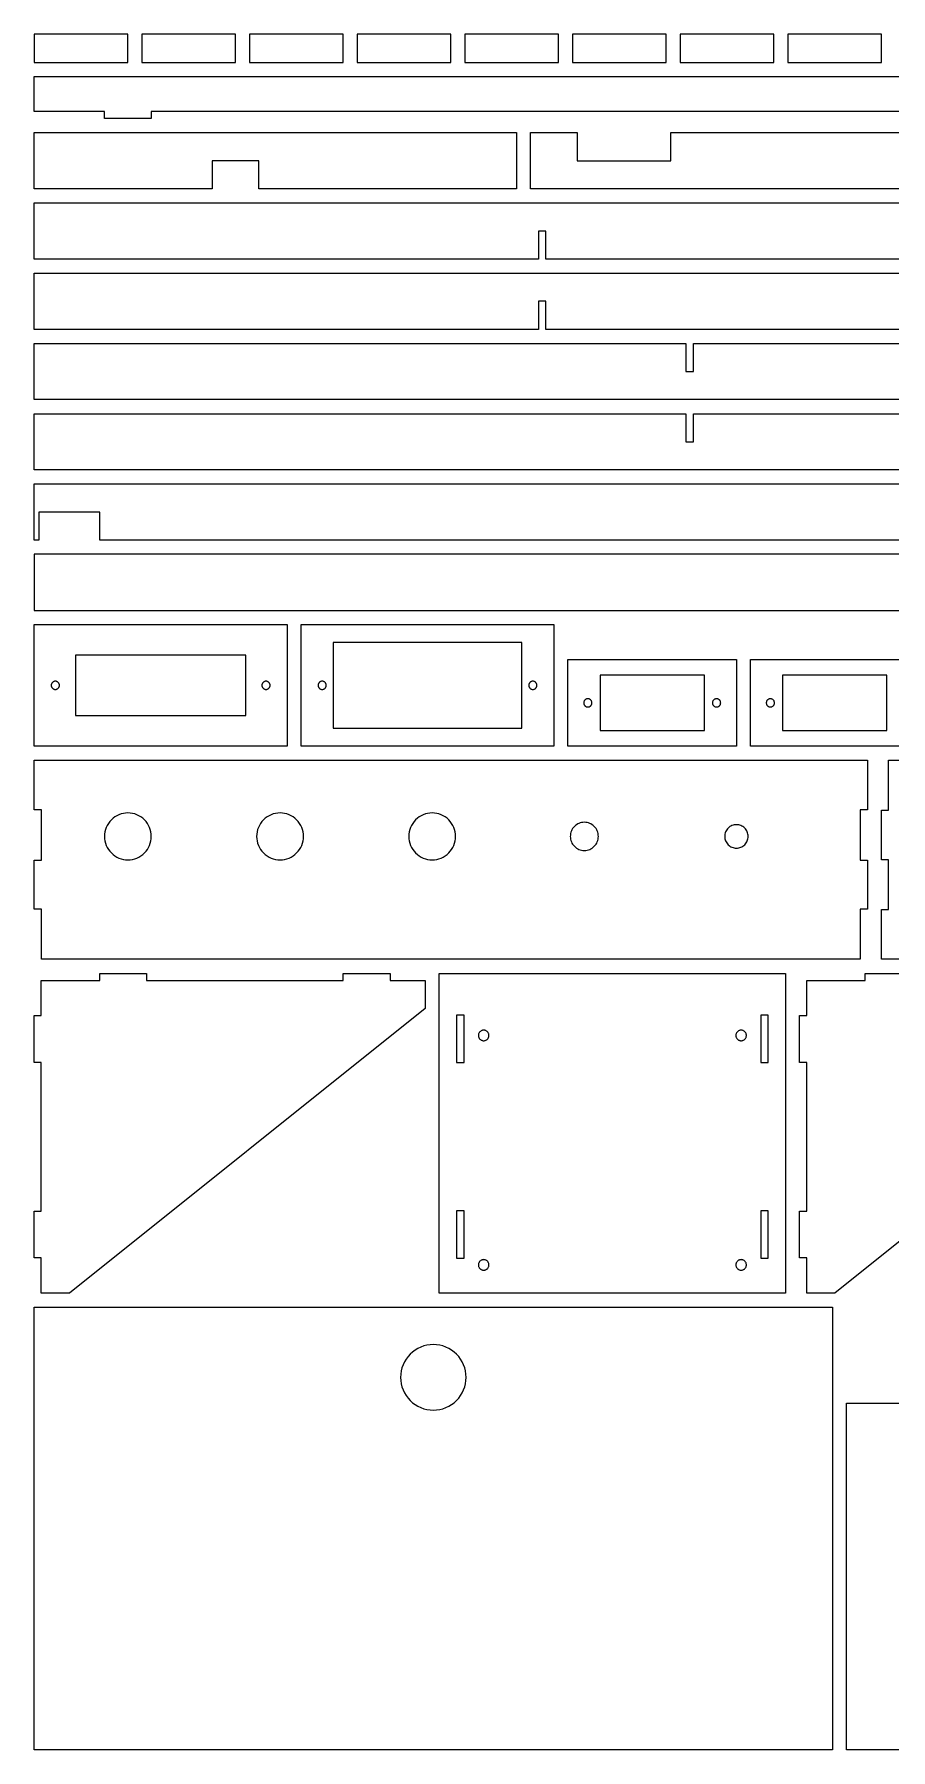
# Model space of a CAD drawing. Header units: millimetres. Extents: x 10 to 890, y 10 to 742.
# Drawn here: x 10 to 376, y 10 to 742 of the extents above; entities that cross this region are included whole.
import ezdxf

# ---------------------------------------------------------------- set-up
doc = ezdxf.new("R2010")
doc.units = ezdxf.units.MM

msp = doc.modelspace()

# ---------------------------------------------------------------- linework, layer by layer
at = {"color": 1}
for points in [[(50, 730.5), (50, 742.5), (10, 742.5), (10, 730.5), (50, 730.5)], [(96, 730.5), (96, 742.5), (56, 742.5), (56, 730.5), (96, 730.5)], [(142, 730.5), (142, 742.5), (102, 742.5), (102, 730.5), (142, 730.5)], [(188, 730.5), (188, 742.5), (148, 742.5), (148, 730.5), (188, 730.5)], [(234, 730.5), (234, 742.5), (194, 742.5), (194, 730.5), (234, 730.5)], [(280, 730.5), (280, 742.5), (240, 742.5), (240, 730.5), (280, 730.5)], [(326, 730.5), (326, 742.5), (286, 742.5), (286, 730.5), (326, 730.5)], [(372, 730.5), (372, 742.5), (332, 742.5), (332, 730.5), (372, 730.5)], [(630, 706.5), (610, 706.5), (610, 709.5), (60, 709.5), (60, 706.5), (40, 706.5), (40, 709.5), (10, 709.5), (10, 724.5), (660, 724.5), (660, 709.5), (630, 709.5), (630, 706.5)], [(10, 676.5), (10, 700.5), (216, 700.5), (216, 676.5), (106, 676.5), (106, 688.5), (86, 688.5), (86, 676.5), (10, 676.5)], [(428, 700.5), (428, 676.5), (222, 676.5), (222, 700.5), (242, 700.5), (242, 688.5), (282, 688.5), (282, 700.5), (428, 700.5)], [(880, 670.5), (880, 658.5), (863, 658.5), (863, 646.5), (458.6, 646.5), (458.6, 658.5), (455.4, 658.5), (455.4, 646.5), (228.6, 646.5), (228.6, 658.5), (225.4, 658.5), (225.4, 646.5), (10, 646.5), (10, 670.5), (880, 670.5)], [(880, 640.5), (880, 628.5), (863, 628.5), (863, 616.5), (458.6, 616.5), (458.6, 628.5), (455.4, 628.5), (455.4, 616.5), (228.6, 616.5), (228.6, 628.5), (225.4, 628.5), (225.4, 616.5), (10, 616.5), (10, 640.5), (880, 640.5)], [(840, 586.5), (10, 586.5), (10, 610.5), (288.4, 610.5), (288.4, 598.5), (291.6, 598.5), (291.6, 610.5), (588.4, 610.5), (588.4, 598.5), (591.6, 598.5), (591.6, 610.5), (840, 610.5), (840, 586.5)], [(840, 556.5), (10, 556.5), (10, 580.5), (288.4, 580.5), (288.4, 568.5), (291.6, 568.5), (291.6, 580.5), (588.4, 580.5), (588.4, 568.5), (591.6, 568.5), (591.6, 580.5), (840, 580.5), (840, 556.5)], [(10, 526.5), (10, 550.5), (840, 550.5), (840, 526.5), (38, 526.5), (38, 538.5), (12, 538.5), (12, 526.5), (10, 526.5)], [(840, 496.5), (840, 520.5), (10, 520.5), (10, 496.5), (840, 496.5)], [(118, 490.5), (118, 438.5), (10, 438.5), (10, 490.5), (118, 490.5)], [(232, 490.5), (232, 438.5), (124, 438.5), (124, 490.5), (232, 490.5)], [(27.6, 451.6), (100.4, 451.6), (100.4, 477.4), (27.6, 477.4), (27.6, 451.6)], [(137.7, 446.2), (218.3, 446.2), (218.3, 482.8), (137.7, 482.8), (137.7, 446.2)], [(310, 475.5), (310, 438.5), (238, 438.5), (238, 475.5), (310, 475.5)], [(251.7, 445.2), (296.3, 445.2), (296.3, 468.8), (251.7, 468.8), (251.7, 445.2)], [(388, 475.5), (388, 438.5), (316, 438.5), (316, 475.5), (388, 475.5)], [(329.7, 445.2), (374.3, 445.2), (374.3, 468.8), (329.7, 468.8), (329.7, 445.2)], [(20.72, 464.84), (20.67, 465.01), (20.62, 465.17), (20.54, 465.32), (20.46, 465.47), (20.35, 465.61), (20.24, 465.74), (20.11, 465.85), (19.97, 465.96), (19.82, 466.04), (19.67, 466.12), (19.51, 466.17), (19.34, 466.22), (19.17, 466.24), (19, 466.25), (18.83, 466.24), (18.66, 466.22), (18.49, 466.17), (18.33, 466.12), (18.18, 466.04), (18.03, 465.96), (17.89, 465.85), (17.76, 465.74), (17.65, 465.61), (17.54, 465.47), (17.46, 465.32), (17.38, 465.17), (17.33, 465.01), (17.28, 464.84), (17.26, 464.67), (17.25, 464.5), (17.26, 464.33), (17.28, 464.16), (17.33, 463.99), (17.38, 463.83), (17.46, 463.68), (17.54, 463.53), (17.65, 463.39), (17.76, 463.26), (17.89, 463.15), (18.03, 463.04), (18.18, 462.96), (18.33, 462.88), (18.49, 462.83), (18.66, 462.78), (18.83, 462.76), (19, 462.75), (19.17, 462.76), (19.34, 462.78), (19.51, 462.83), (19.67, 462.88), (19.82, 462.96), (19.97, 463.04), (20.11, 463.15), (20.24, 463.26), (20.35, 463.39), (20.46, 463.53), (20.54, 463.68), (20.62, 463.83), (20.67, 463.99), (20.72, 464.16), (20.74, 464.33), (20.75, 464.5), (20.74, 464.67), (20.72, 464.84)], [(110.74, 464.67), (110.72, 464.84), (110.67, 465.01), (110.62, 465.17), (110.54, 465.32), (110.46, 465.47), (110.35, 465.61), (110.24, 465.74), (110.11, 465.85), (109.97, 465.96), (109.82, 466.04), (109.67, 466.12), (109.51, 466.17), (109.34, 466.22), (109.17, 466.24), (109, 466.25), (108.83, 466.24), (108.66, 466.22), (108.49, 466.17), (108.33, 466.12), (108.18, 466.04), (108.03, 465.96), (107.89, 465.85), (107.76, 465.74), (107.65, 465.61), (107.54, 465.47), (107.46, 465.32), (107.38, 465.17), (107.33, 465.01), (107.28, 464.84), (107.26, 464.67), (107.25, 464.5), (107.26, 464.33), (107.28, 464.16), (107.33, 463.99), (107.38, 463.83), (107.46, 463.68), (107.54, 463.53), (107.65, 463.39), (107.76, 463.26), (107.89, 463.15), (108.03, 463.04), (108.18, 462.96), (108.33, 462.88), (108.49, 462.83), (108.66, 462.78), (108.83, 462.76), (109, 462.75), (109.17, 462.76), (109.34, 462.78), (109.51, 462.83), (109.67, 462.88), (109.82, 462.96), (109.97, 463.04), (110.11, 463.15), (110.24, 463.26), (110.35, 463.39), (110.46, 463.53), (110.54, 463.68), (110.62, 463.83), (110.67, 463.99), (110.72, 464.16), (110.74, 464.33), (110.75, 464.5), (110.74, 464.67)], [(134.72, 464.84), (134.67, 465.01), (134.62, 465.17), (134.54, 465.32), (134.46, 465.47), (134.35, 465.61), (134.24, 465.74), (134.11, 465.85), (133.97, 465.96), (133.82, 466.04), (133.67, 466.12), (133.51, 466.17), (133.34, 466.22), (133.17, 466.24), (133, 466.25), (132.83, 466.24), (132.66, 466.22), (132.49, 466.17), (132.33, 466.12), (132.18, 466.04), (132.03, 465.96), (131.89, 465.85), (131.76, 465.74), (131.65, 465.61), (131.54, 465.47), (131.46, 465.32), (131.38, 465.17), (131.33, 465.01), (131.28, 464.84), (131.26, 464.67), (131.25, 464.5), (131.26, 464.33), (131.28, 464.16), (131.33, 463.99), (131.38, 463.83), (131.46, 463.68), (131.54, 463.53), (131.65, 463.39), (131.76, 463.26), (131.89, 463.15), (132.03, 463.04), (132.18, 462.96), (132.33, 462.88), (132.49, 462.83), (132.66, 462.78), (132.83, 462.76), (133, 462.75), (133.17, 462.76), (133.34, 462.78), (133.51, 462.83), (133.67, 462.88), (133.82, 462.96), (133.97, 463.04), (134.11, 463.15), (134.24, 463.26), (134.35, 463.39), (134.46, 463.53), (134.54, 463.68), (134.62, 463.83), (134.67, 463.99), (134.72, 464.16), (134.74, 464.33), (134.75, 464.5), (134.74, 464.67), (134.72, 464.84)], [(224.74, 464.67), (224.72, 464.84), (224.67, 465.01), (224.62, 465.17), (224.54, 465.32), (224.46, 465.47), (224.35, 465.61), (224.24, 465.74), (224.11, 465.85), (223.97, 465.96), (223.82, 466.04), (223.67, 466.12), (223.51, 466.17), (223.34, 466.22), (223.17, 466.24), (223, 466.25), (222.83, 466.24), (222.66, 466.22), (222.49, 466.17), (222.33, 466.12), (222.18, 466.04), (222.03, 465.96), (221.89, 465.85), (221.76, 465.74), (221.65, 465.61), (221.54, 465.47), (221.46, 465.32), (221.38, 465.17), (221.33, 465.01), (221.28, 464.84), (221.26, 464.67), (221.25, 464.5), (221.26, 464.33), (221.28, 464.16), (221.33, 463.99), (221.38, 463.83), (221.46, 463.68), (221.54, 463.53), (221.65, 463.39), (221.76, 463.26), (221.89, 463.15), (222.03, 463.04), (222.18, 462.96), (222.33, 462.88), (222.49, 462.83), (222.66, 462.78), (222.83, 462.76), (223, 462.75), (223.17, 462.76), (223.34, 462.78), (223.51, 462.83), (223.67, 462.88), (223.82, 462.96), (223.97, 463.04), (224.11, 463.15), (224.24, 463.26), (224.35, 463.39), (224.46, 463.53), (224.54, 463.68), (224.62, 463.83), (224.67, 463.99), (224.72, 464.16), (224.74, 464.33), (224.75, 464.5), (224.74, 464.67)], [(248.22, 457.34), (248.17, 457.51), (248.12, 457.67), (248.04, 457.82), (247.96, 457.97), (247.85, 458.11), (247.74, 458.24), (247.61, 458.35), (247.47, 458.46), (247.32, 458.54), (247.17, 458.62), (247.01, 458.67), (246.84, 458.72), (246.67, 458.74), (246.5, 458.75), (246.33, 458.74), (246.16, 458.72), (245.99, 458.67), (245.83, 458.62), (245.68, 458.54), (245.53, 458.46), (245.39, 458.35), (245.26, 458.24), (245.15, 458.11), (245.04, 457.97), (244.96, 457.82), (244.88, 457.67), (244.83, 457.51), (244.78, 457.34), (244.76, 457.17), (244.75, 457), (244.76, 456.83), (244.78, 456.66), (244.83, 456.49), (244.88, 456.33), (244.96, 456.18), (245.04, 456.03), (245.15, 455.89), (245.26, 455.76), (245.39, 455.65), (245.53, 455.54), (245.68, 455.46), (245.83, 455.38), (245.99, 455.33), (246.16, 455.28), (246.33, 455.26), (246.5, 455.25), (246.67, 455.26), (246.84, 455.28), (247.01, 455.33), (247.17, 455.38), (247.32, 455.46), (247.47, 455.54), (247.61, 455.65), (247.74, 455.76), (247.85, 455.89), (247.96, 456.03), (248.04, 456.18), (248.12, 456.33), (248.17, 456.49), (248.22, 456.66), (248.24, 456.83), (248.25, 457), (248.24, 457.17), (248.22, 457.34)], [(303.24, 457.17), (303.22, 457.34), (303.17, 457.51), (303.12, 457.67), (303.04, 457.82), (302.96, 457.97), (302.85, 458.11), (302.74, 458.24), (302.61, 458.35), (302.47, 458.46), (302.32, 458.54), (302.17, 458.62), (302.01, 458.67), (301.84, 458.72), (301.67, 458.74), (301.5, 458.75), (301.33, 458.74), (301.16, 458.72), (300.99, 458.67), (300.83, 458.62), (300.68, 458.54), (300.53, 458.46), (300.39, 458.35), (300.26, 458.24), (300.15, 458.11), (300.04, 457.97), (299.96, 457.82), (299.88, 457.67), (299.83, 457.51), (299.78, 457.34), (299.76, 457.17), (299.75, 457), (299.76, 456.83), (299.78, 456.66), (299.83, 456.49), (299.88, 456.33), (299.96, 456.18), (300.04, 456.03), (300.15, 455.89), (300.26, 455.76), (300.39, 455.65), (300.53, 455.54), (300.68, 455.46), (300.83, 455.38), (300.99, 455.33), (301.16, 455.28), (301.33, 455.26), (301.5, 455.25), (301.67, 455.26), (301.84, 455.28), (302.01, 455.33), (302.17, 455.38), (302.32, 455.46), (302.47, 455.54), (302.61, 455.65), (302.74, 455.76), (302.85, 455.89), (302.96, 456.03), (303.04, 456.18), (303.12, 456.33), (303.17, 456.49), (303.22, 456.66), (303.24, 456.83), (303.25, 457), (303.24, 457.17)], [(326.22, 457.34), (326.17, 457.51), (326.12, 457.67), (326.04, 457.82), (325.96, 457.97), (325.85, 458.11), (325.74, 458.24), (325.61, 458.35), (325.47, 458.46), (325.32, 458.54), (325.17, 458.62), (325.01, 458.67), (324.84, 458.72), (324.67, 458.74), (324.5, 458.75), (324.33, 458.74), (324.16, 458.72), (323.99, 458.67), (323.83, 458.62), (323.68, 458.54), (323.53, 458.46), (323.39, 458.35), (323.26, 458.24), (323.15, 458.11), (323.04, 457.97), (322.96, 457.82), (322.88, 457.67), (322.83, 457.51), (322.78, 457.34), (322.76, 457.17), (322.75, 457), (322.76, 456.83), (322.78, 456.66), (322.83, 456.49), (322.88, 456.33), (322.96, 456.18), (323.04, 456.03), (323.15, 455.89), (323.26, 455.76), (323.39, 455.65), (323.53, 455.54), (323.68, 455.46), (323.83, 455.38), (323.99, 455.33), (324.16, 455.28), (324.33, 455.26), (324.5, 455.25), (324.67, 455.26), (324.84, 455.28), (325.01, 455.33), (325.17, 455.38), (325.32, 455.46), (325.47, 455.54), (325.61, 455.65), (325.74, 455.76), (325.85, 455.89), (325.96, 456.03), (326.04, 456.18), (326.12, 456.33), (326.17, 456.49), (326.22, 456.66), (326.24, 456.83), (326.25, 457), (326.24, 457.17), (326.22, 457.34)], [(366, 368.85), (362.9, 368.85), (362.9, 347.5), (13.1, 347.5), (13.1, 368.85), (10, 368.85), (10, 389.9), (13.1, 389.9), (13.1, 411.35), (10, 411.35), (10, 432.5), (366, 432.5), (366, 411.35), (362.9, 411.35), (362.9, 389.9), (366, 389.9), (366, 368.85)], [(618, 368.75), (618, 347.5), (615, 347.5), (375, 347.5), (372, 347.5), (372, 368.75), (375, 368.75), (375, 390), (372, 390), (372, 411.25), (375, 411.25), (375, 432.5), (615, 432.5), (615, 411.25), (618, 411.25), (618, 390), (615, 390), (615, 368.75), (618, 368.75)], [(58.82, 404.71), (58.31, 405.56), (57.73, 406.34), (57.07, 407.07), (56.34, 407.73), (55.56, 408.31), (54.71, 408.82), (53.83, 409.24), (52.9, 409.57), (51.95, 409.81), (50.98, 409.95), (50, 410), (49.02, 409.95), (48.05, 409.81), (47.1, 409.57), (46.17, 409.24), (45.29, 408.82), (44.44, 408.31), (43.66, 407.73), (42.93, 407.07), (42.27, 406.34), (41.69, 405.56), (41.18, 404.71), (40.76, 403.83), (40.43, 402.9), (40.19, 401.95), (40.05, 400.98), (40, 400), (40.05, 399.02), (40.19, 398.05), (40.43, 397.1), (40.76, 396.17), (41.18, 395.29), (41.69, 394.44), (42.27, 393.66), (42.93, 392.93), (43.66, 392.27), (44.44, 391.69), (45.29, 391.18), (46.17, 390.76), (47.1, 390.43), (48.05, 390.19), (49.02, 390.05), (50, 390), (50.98, 390.05), (51.95, 390.19), (52.9, 390.43), (53.83, 390.76), (54.71, 391.18), (55.56, 391.69), (56.34, 392.27), (57.07, 392.93), (57.73, 393.66), (58.31, 394.44), (58.82, 395.29), (59.24, 396.17), (59.57, 397.1), (59.81, 398.05), (59.95, 399.02), (60, 400), (59.95, 400.98), (59.81, 401.95), (59.57, 402.9), (59.24, 403.83), (58.82, 404.71)], [(124.24, 403.83), (123.82, 404.71), (123.31, 405.56), (122.73, 406.34), (122.07, 407.07), (121.34, 407.73), (120.56, 408.31), (119.71, 408.82), (118.83, 409.24), (117.9, 409.57), (116.95, 409.81), (115.98, 409.95), (115, 410), (114.02, 409.95), (113.05, 409.81), (112.1, 409.57), (111.17, 409.24), (110.29, 408.82), (109.44, 408.31), (108.66, 407.73), (107.93, 407.07), (107.27, 406.34), (106.69, 405.56), (106.18, 404.71), (105.76, 403.83), (105.43, 402.9), (105.19, 401.95), (105.05, 400.98), (105, 400), (105.05, 399.02), (105.19, 398.05), (105.43, 397.1), (105.76, 396.17), (106.18, 395.29), (106.69, 394.44), (107.27, 393.66), (107.93, 392.93), (108.66, 392.27), (109.44, 391.69), (110.29, 391.18), (111.17, 390.76), (112.1, 390.43), (113.05, 390.19), (114.02, 390.05), (115, 390), (115.98, 390.05), (116.95, 390.19), (117.9, 390.43), (118.83, 390.76), (119.71, 391.18), (120.56, 391.69), (121.34, 392.27), (122.07, 392.93), (122.73, 393.66), (123.31, 394.44), (123.82, 395.29), (124.24, 396.17), (124.57, 397.1), (124.81, 398.05), (124.95, 399.02), (125, 400), (124.95, 400.98), (124.81, 401.95), (124.57, 402.9), (124.24, 403.83)], [(189.57, 402.9), (189.24, 403.83), (188.82, 404.71), (188.31, 405.56), (187.73, 406.34), (187.07, 407.07), (186.34, 407.73), (185.56, 408.31), (184.71, 408.82), (183.83, 409.24), (182.9, 409.57), (181.95, 409.81), (180.98, 409.95), (180, 410), (179.02, 409.95), (178.05, 409.81), (177.1, 409.57), (176.17, 409.24), (175.29, 408.82), (174.44, 408.31), (173.66, 407.73), (172.93, 407.07), (172.27, 406.34), (171.69, 405.56), (171.18, 404.71), (170.76, 403.83), (170.43, 402.9), (170.19, 401.95), (170.05, 400.98), (170, 400), (170.05, 399.02), (170.19, 398.05), (170.43, 397.1), (170.76, 396.17), (171.18, 395.29), (171.69, 394.44), (172.27, 393.66), (172.93, 392.93), (173.66, 392.27), (174.44, 391.69), (175.29, 391.18), (176.17, 390.76), (177.1, 390.43), (178.05, 390.19), (179.02, 390.05), (180, 390), (180.98, 390.05), (181.95, 390.19), (182.9, 390.43), (183.83, 390.76), (184.71, 391.18), (185.56, 391.69), (186.34, 392.27), (187.07, 392.93), (187.73, 393.66), (188.31, 394.44), (188.82, 395.29), (189.24, 396.17), (189.57, 397.1), (189.81, 398.05), (189.95, 399.02), (190, 400), (189.95, 400.98), (189.81, 401.95), (189.57, 402.9)], [(250.88, 401.17), (250.74, 401.74), (250.54, 402.3), (250.29, 402.83), (249.99, 403.33), (249.64, 403.81), (249.24, 404.24), (248.81, 404.64), (248.33, 404.99), (247.83, 405.29), (247.3, 405.54), (246.74, 405.74), (246.17, 405.88), (245.59, 405.97), (245, 406), (244.41, 405.97), (243.83, 405.88), (243.26, 405.74), (242.7, 405.54), (242.17, 405.29), (241.67, 404.99), (241.19, 404.64), (240.76, 404.24), (240.36, 403.81), (240.01, 403.33), (239.71, 402.83), (239.46, 402.3), (239.26, 401.74), (239.12, 401.17), (239.03, 400.59), (239, 400), (239.03, 399.41), (239.12, 398.83), (239.26, 398.26), (239.46, 397.7), (239.71, 397.17), (240.01, 396.67), (240.36, 396.19), (240.76, 395.76), (241.19, 395.36), (241.67, 395.01), (242.17, 394.71), (242.7, 394.46), (243.26, 394.26), (243.83, 394.12), (244.41, 394.03), (245, 394), (245.59, 394.03), (246.17, 394.12), (246.74, 394.26), (247.3, 394.46), (247.83, 394.71), (248.33, 395.01), (248.81, 395.36), (249.24, 395.76), (249.64, 396.19), (249.99, 396.67), (250.29, 397.17), (250.54, 397.7), (250.74, 398.26), (250.88, 398.83), (250.97, 399.41), (251, 400), (250.97, 400.59), (250.88, 401.17)], [(314.98, 400.49), (314.9, 400.98), (314.78, 401.45), (314.62, 401.91), (314.41, 402.36), (314.16, 402.78), (313.87, 403.17), (313.54, 403.54), (313.17, 403.87), (312.78, 404.16), (312.36, 404.41), (311.91, 404.62), (311.45, 404.78), (310.98, 404.9), (310.49, 404.98), (310, 405), (309.51, 404.98), (309.02, 404.9), (308.55, 404.78), (308.09, 404.62), (307.64, 404.41), (307.22, 404.16), (306.83, 403.87), (306.46, 403.54), (306.13, 403.17), (305.84, 402.78), (305.59, 402.36), (305.38, 401.91), (305.22, 401.45), (305.1, 400.98), (305.02, 400.49), (305, 400), (305.02, 399.51), (305.1, 399.02), (305.22, 398.55), (305.38, 398.09), (305.59, 397.64), (305.84, 397.22), (306.13, 396.83), (306.46, 396.46), (306.83, 396.13), (307.22, 395.84), (307.64, 395.59), (308.09, 395.38), (308.55, 395.22), (309.02, 395.1), (309.51, 395.02), (310, 395), (310.49, 395.02), (310.98, 395.1), (311.45, 395.22), (311.91, 395.38), (312.36, 395.59), (312.78, 395.84), (313.17, 396.13), (313.54, 396.46), (313.87, 396.83), (314.16, 397.22), (314.41, 397.64), (314.62, 398.09), (314.78, 398.55), (314.9, 399.02), (314.98, 399.51), (315, 400), (314.98, 400.49)], [(13, 303.5), (10, 303.5), (10, 323.5), (13, 323.5), (13, 338.5), (38, 338.5), (38, 341.5), (58, 341.5), (58, 338.5), (142, 338.5), (142, 341.5), (162, 341.5), (162, 338.5), (177, 338.5), (177, 326.5), (25, 205), (13, 205), (13, 220), (10, 220), (10, 240), (13, 240), (13, 303.5)], [(331, 205), (183, 205), (183, 341.5), (331, 341.5), (331, 205)], [(340, 303.5), (337, 303.5), (337, 323.5), (340, 323.5), (340, 338.5), (365, 338.5), (365, 341.5), (385, 341.5), (385, 338.5), (469, 338.5), (469, 341.5), (489, 341.5), (489, 338.5), (504, 338.5), (504, 326.5), (352, 205), (340, 205), (340, 220), (337, 220), (337, 240), (340, 240), (340, 303.5)], [(190.4, 303.4), (193.6, 303.4), (193.6, 323.6), (190.4, 323.6), (190.4, 303.4)], [(323.6, 323.6), (320.4, 323.6), (320.4, 303.4), (323.6, 303.4), (323.6, 323.6)], [(203.74, 316.43), (203.59, 316.59), (203.43, 316.74), (203.25, 316.87), (203.06, 316.98), (202.86, 317.08), (202.65, 317.15), (202.44, 317.21), (202.22, 317.24), (202, 317.25), (201.78, 317.24), (201.56, 317.21), (201.35, 317.15), (201.14, 317.08), (200.94, 316.98), (200.75, 316.87), (200.57, 316.74), (200.41, 316.59), (200.26, 316.43), (200.13, 316.25), (200.02, 316.06), (199.92, 315.86), (199.85, 315.65), (199.79, 315.44), (199.76, 315.22), (199.75, 315), (199.76, 314.78), (199.79, 314.56), (199.85, 314.35), (199.92, 314.14), (200.02, 313.94), (200.13, 313.75), (200.26, 313.57), (200.41, 313.41), (200.57, 313.26), (200.75, 313.13), (200.94, 313.02), (201.14, 312.92), (201.35, 312.85), (201.56, 312.79), (201.78, 312.76), (202, 312.75), (202.22, 312.76), (202.44, 312.79), (202.65, 312.85), (202.86, 312.92), (203.06, 313.02), (203.25, 313.13), (203.43, 313.26), (203.59, 313.41), (203.74, 313.57), (203.87, 313.75), (203.98, 313.94), (204.08, 314.14), (204.15, 314.35), (204.21, 314.56), (204.24, 314.78), (204.25, 315), (204.24, 315.22), (204.21, 315.44), (204.15, 315.65), (204.08, 315.86), (203.98, 316.06), (203.87, 316.25), (203.74, 316.43)], [(313.98, 316.06), (313.87, 316.25), (313.74, 316.43), (313.59, 316.59), (313.43, 316.74), (313.25, 316.87), (313.06, 316.98), (312.86, 317.08), (312.65, 317.15), (312.44, 317.21), (312.22, 317.24), (312, 317.25), (311.78, 317.24), (311.56, 317.21), (311.35, 317.15), (311.14, 317.08), (310.94, 316.98), (310.75, 316.87), (310.57, 316.74), (310.41, 316.59), (310.26, 316.43), (310.13, 316.25), (310.02, 316.06), (309.92, 315.86), (309.85, 315.65), (309.79, 315.44), (309.76, 315.22), (309.75, 315), (309.76, 314.78), (309.79, 314.56), (309.85, 314.35), (309.92, 314.14), (310.02, 313.94), (310.13, 313.75), (310.26, 313.57), (310.41, 313.41), (310.57, 313.26), (310.75, 313.13), (310.94, 313.02), (311.14, 312.92), (311.35, 312.85), (311.56, 312.79), (311.78, 312.76), (312, 312.75), (312.22, 312.76), (312.44, 312.79), (312.65, 312.85), (312.86, 312.92), (313.06, 313.02), (313.25, 313.13), (313.43, 313.26), (313.59, 313.41), (313.74, 313.57), (313.87, 313.75), (313.98, 313.94), (314.08, 314.14), (314.15, 314.35), (314.21, 314.56), (314.24, 314.78), (314.25, 315), (314.24, 315.22), (314.21, 315.44), (314.15, 315.65), (314.08, 315.86), (313.98, 316.06)], [(193.6, 219.9), (193.6, 240.1), (190.4, 240.1), (190.4, 219.9), (193.6, 219.9)], [(320.4, 240.1), (320.4, 219.9), (323.6, 219.9), (323.6, 240.1), (320.4, 240.1)], [(203.59, 218.59), (203.43, 218.74), (203.25, 218.87), (203.06, 218.98), (202.86, 219.08), (202.65, 219.15), (202.44, 219.21), (202.22, 219.24), (202, 219.25), (201.78, 219.24), (201.56, 219.21), (201.35, 219.15), (201.14, 219.08), (200.94, 218.98), (200.75, 218.87), (200.57, 218.74), (200.41, 218.59), (200.26, 218.43), (200.13, 218.25), (200.02, 218.06), (199.92, 217.86), (199.85, 217.65), (199.79, 217.44), (199.76, 217.22), (199.75, 217), (199.76, 216.78), (199.79, 216.56), (199.85, 216.35), (199.92, 216.14), (200.02, 215.94), (200.13, 215.75), (200.26, 215.57), (200.41, 215.41), (200.57, 215.26), (200.75, 215.13), (200.94, 215.02), (201.14, 214.92), (201.35, 214.85), (201.56, 214.79), (201.78, 214.76), (202, 214.75), (202.22, 214.76), (202.44, 214.79), (202.65, 214.85), (202.86, 214.92), (203.06, 215.02), (203.25, 215.13), (203.43, 215.26), (203.59, 215.41), (203.74, 215.57), (203.87, 215.75), (203.98, 215.94), (204.08, 216.14), (204.15, 216.35), (204.21, 216.56), (204.24, 216.78), (204.25, 217), (204.24, 217.22), (204.21, 217.44), (204.15, 217.65), (204.08, 217.86), (203.98, 218.06), (203.87, 218.25), (203.74, 218.43), (203.59, 218.59)], [(313.87, 218.25), (313.74, 218.43), (313.59, 218.59), (313.43, 218.74), (313.25, 218.87), (313.06, 218.98), (312.86, 219.08), (312.65, 219.15), (312.44, 219.21), (312.22, 219.24), (312, 219.25), (311.78, 219.24), (311.56, 219.21), (311.35, 219.15), (311.14, 219.08), (310.94, 218.98), (310.75, 218.87), (310.57, 218.74), (310.41, 218.59), (310.26, 218.43), (310.13, 218.25), (310.02, 218.06), (309.92, 217.86), (309.85, 217.65), (309.79, 217.44), (309.76, 217.22), (309.75, 217), (309.76, 216.78), (309.79, 216.56), (309.85, 216.35), (309.92, 216.14), (310.02, 215.94), (310.13, 215.75), (310.26, 215.57), (310.41, 215.41), (310.57, 215.26), (310.75, 215.13), (310.94, 215.02), (311.14, 214.92), (311.35, 214.85), (311.56, 214.79), (311.78, 214.76), (312, 214.75), (312.22, 214.76), (312.44, 214.79), (312.65, 214.85), (312.86, 214.92), (313.06, 215.02), (313.25, 215.13), (313.43, 215.26), (313.59, 215.41), (313.74, 215.57), (313.87, 215.75), (313.98, 215.94), (314.08, 216.14), (314.15, 216.35), (314.21, 216.56), (314.24, 216.78), (314.25, 217), (314.24, 217.22), (314.21, 217.44), (314.15, 217.65), (314.08, 217.86), (313.98, 218.06), (313.87, 218.25)], [(10, 10), (10, 199), (351, 199), (351, 10), (10, 10)], [(194.43, 170.37), (194.23, 171.73), (193.9, 173.06), (193.43, 174.36), (192.85, 175.6), (192.14, 176.78), (191.32, 177.88), (190.4, 178.9), (189.38, 179.82), (188.28, 180.64), (187.1, 181.35), (185.86, 181.93), (184.56, 182.4), (183.23, 182.73), (181.87, 182.93), (180.5, 183), (179.13, 182.93), (177.77, 182.73), (176.44, 182.4), (175.14, 181.93), (173.9, 181.35), (172.72, 180.64), (171.62, 179.82), (170.6, 178.9), (169.68, 177.88), (168.86, 176.78), (168.15, 175.6), (167.57, 174.36), (167.1, 173.06), (166.77, 171.73), (166.57, 170.37), (166.5, 169), (166.57, 167.63), (166.77, 166.27), (167.1, 164.94), (167.57, 163.64), (168.15, 162.4), (168.86, 161.22), (169.68, 160.12), (170.6, 159.1), (171.62, 158.18), (172.72, 157.36), (173.9, 156.65), (175.14, 156.07), (176.44, 155.6), (177.77, 155.27), (179.13, 155.07), (180.5, 155), (181.87, 155.07), (183.23, 155.27), (184.56, 155.6), (185.86, 156.07), (187.1, 156.65), (188.28, 157.36), (189.38, 158.18), (190.4, 159.1), (191.32, 160.12), (192.14, 161.22), (192.85, 162.4), (193.43, 163.64), (193.9, 164.94), (194.23, 166.27), (194.43, 167.63), (194.5, 169), (194.43, 170.37)], [(521, 10), (357, 10), (357, 158), (521, 158), (521, 10)]]:
    msp.add_lwpolyline(points, close=True, dxfattribs=at)

doc.saveas('drawing.dxf')
